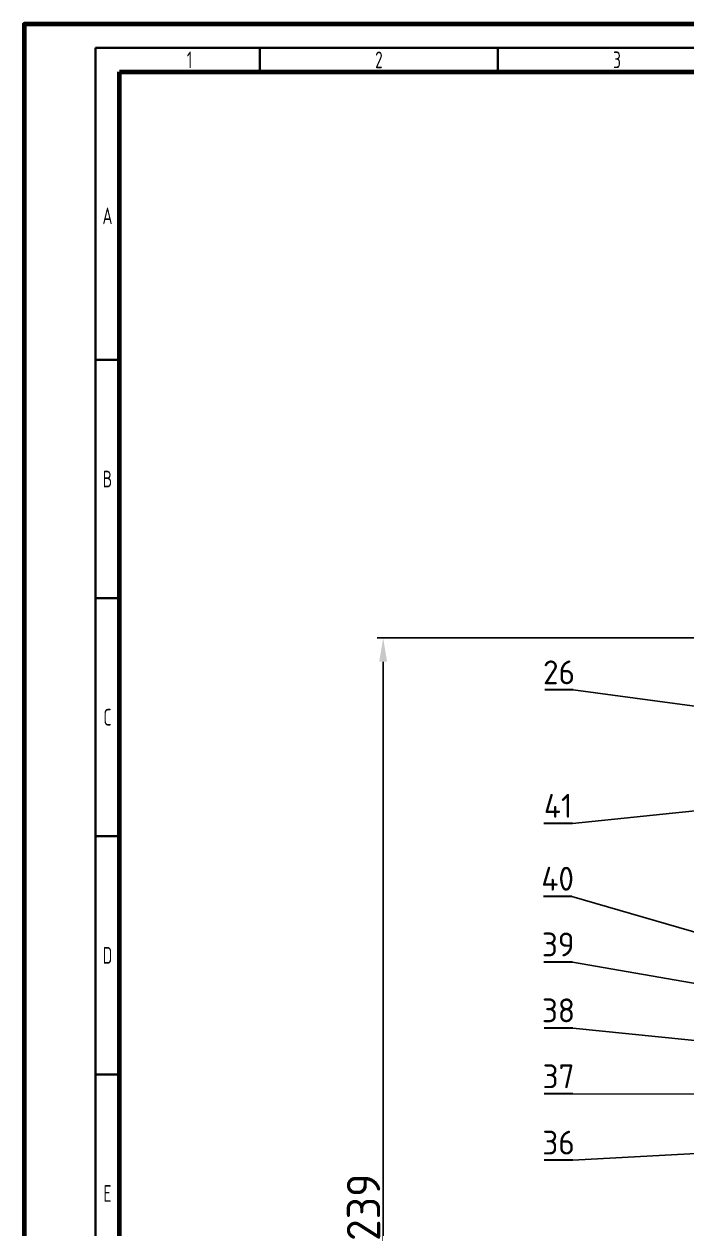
# Model space of a CAD drawing. Header units: millimetres. Extents: x -419 to 9215, y 1224 to 3301.
# Drawn here: x -418.7 to -279.6, y 1813.2 to 2066.1 of the extents above; entities that cross this region are included whole.
import ezdxf

# ---------------------------------------------------------------- set-up
doc = ezdxf.new("R2010")
doc.units = ezdxf.units.MM
for name, color, linetype, lineweight in [('0.3mm', 240, 'Continuous', 30), ('Chu', 241, 'Continuous', 35), ('Net 0.35', 20, 'Continuous', 35), ('Net 0.7', 7, 'Continuous', 70)]:
    doc.layers.add(name, color=color, linetype=linetype, lineweight=lineweight)
doc.styles.add('SLDTEXTSTYLE1', font='TXT', dxfattribs={"width": 0.7})
doc.styles.get("Standard").update_dxf_attribs({"font": 'arial.ttf'})
doc.dimstyles.new('ISO-25', dxfattribs={"dimtxt": 2.5, "dimasz": 5, "dimexe": 1.25, "dimexo": 0.625, "dimtad": 1, "dimdec": 0, "dimtxsty": 'Standard', "dimcen": 2.5, "dimadec": 0, "dimazin": 0, "dimtfac": 1, "dimtdec": 0, "dimtmove": 0, "dimatfit": 3, "dimfxl": 1, "dimarcsym": 0})
doc.dimstyles.new('SLDDIMSTYLE0', dxfattribs={"dimtxt": 0.18, "dimasz": 3.302, "dimexe": 0, "dimexo": 0.0625, "dimgap": 0, "dimtad": 0, "dimtih": 1, "dimtoh": 1, "dimdec": 0, "dimrnd": 1e-09, "dimzin": 0, "dimdsep": 46, "dimtxsty": 'Standard', "dimsah": 1, "dimcen": 0.09, "dimadec": 0, "dimazin": 0, "dimtfac": 3.302, "dimtdec": 0, "dimtofl": 0, "dimtmove": 0, "dimatfit": 3, "dimfxl": 1, "dimfrac": 2, "dimtolj": 1, "dimtzin": 0, "dimarcsym": 0})

# ---------------------------------------------------------------- blocks, each defined once
blk = doc.blocks.new('*D70')
at = {"layer": '0.3mm', "color": 0, "lineweight": -2, "transparency": 16777216}
for p, q in [((-224.79, 1937.26), (-344.58, 1937.26)), ((-343.33, 1703.25), (-343.33, 1932.26)), ((-224.79, 1698.25), (-344.58, 1698.25))]:
    blk.add_line(p, q, dxfattribs=at)
at = {"layer": '0.3mm', "color": 0, "lineweight": 211, "transparency": 16777216}
for points in [[(-344.16, 1932.26), (-342.5, 1932.26), (-343.33, 1937.26)], [(-344.16, 1703.25), (-342.5, 1703.25), (-343.33, 1698.25)]]:
    blk.add_solid(points, dxfattribs=at)
at = {"layer": 'Defpoints', "color": 0, "lineweight": 211, "transparency": 16777216}
for p in [(-343.33, 1937.26), (-224.17, 1937.26), (-224.17, 1698.25)]:
    blk.add_point(p, dxfattribs=at)
at = {"layer": '0.3mm', "color": 0, "transparency": 16777216, "insert": (-347.45, 1817.75), "char_height": 2.5, "attachment_point": 5, "rotation": 90}
blk.add_mtext('{\\fTCVN 7284|b0|i0|c0|p34;\\H2.8x;239}', dxfattribs=at)

msp = doc.modelspace()

# ---------------------------------------------------------------- linework, layer by layer
at = {"layer": '0.3mm'}
for p, q in [((-303.4, 1926.35), (-309.4, 1926.35)), ((-303.59, 1898.32), (-309.59, 1898.32)), ((-303.69, 1883.02), (-309.69, 1883.02)), ((-303.57, 1869.22), (-309.57, 1869.22)), ((-303.52, 1855.37), (-309.52, 1855.37)), ((-303.5, 1841.54), (-309.5, 1841.54)), ((-303.5, 1827.63), (-309.5, 1827.63))]:
    msp.add_line(p, q, dxfattribs=at)
at = {"layer": 'Net 0.35', "linetype": 'Continuous', "lineweight": 35}
for p, q in [((-403.72, 1230.13), (-403.72, 2061.13)), ((-403.72, 2061.13), (765.28, 2061.13)), ((-369.22, 2061.13), (-369.22, 2056.13)), ((-319.22, 2061.13), (-319.22, 2056.13)), ((-398.72, 1995.63), (-403.72, 1995.63)), ((-398.72, 1945.63), (-403.72, 1945.63)), ((-398.72, 1895.63), (-403.72, 1895.63)), ((-398.72, 1845.63), (-403.72, 1845.63))]:
    msp.add_line(p, q, dxfattribs=at)
at = {"layer": 'Net 0.7', "linetype": 'Continuous', "lineweight": 70}
for p, q in [((-398.72, 1235.13), (-398.72, 2056.13)), ((-398.72, 2056.13), (760.28, 2056.13))]:
    msp.add_line(p, q, dxfattribs=at)
at = {"layer": 'Net 0.7'}
msp.add_lwpolyline([(-418.72, 1225.13), (770.28, 1225.13), (770.28, 2066.13), (-418.72, 2066.13)], close=True, dxfattribs=at)

# ---------------------------------------------------------------- texts
at = {"layer": '0.3mm', "char_height": 5, "attachment_point": 5}
for s, insert in [('{\\fTCVN 7284|b0|i0|c0|p34;26}', (-306.4, 1930.05)), ('{\\fTCVN 7284|b0|i0|c0|p34;41}', (-306.59, 1902.02)), ('{\\fTCVN 7284|b0|i0|c0|p34;40}', (-306.69, 1886.72)), ('{\\fTCVN 7284|b0|i0|c0|p34;39}', (-306.57, 1872.92)), ('{\\fTCVN 7284|b0|i0|c0|p34;38}', (-306.52, 1859.08)), ('{\\fTCVN 7284|b0|i0|c0|p34;37}', (-306.5, 1845.24)), ('{\\fTCVN 7284|b0|i0|c0|p34;36}', (-306.5, 1831.33))]:
    msp.add_mtext_dynamic_manual_height_columns(s, width=10.3446, gutter_width=12.5, heights=[0], dxfattribs=dict(at, insert=insert))
at = {"layer": 'Chu', "char_height": 3.5, "attachment_point": 5, "style": 'SLDTEXTSTYLE1'}
for s, insert in [('{\\fTCVN 7284|b0|i0|c0|p34;1}', (-383.97, 2058.63)), ('{\\fTCVN 7284|b0|i0|c0|p34;2}', (-344.22, 2058.63)), ('{\\fTCVN 7284|b0|i0|c0|p34;3}', (-294.22, 2058.63)), ('{\\fTCVN 7284|b0|i0|c0|p34;A}', (-401.22, 2025.88)), ('{\\fTCVN 7284|b0|i0|c0|p34;B}', (-401.22, 1970.63)), ('{\\fTCVN 7284|b0|i0|c0|p34;C}', (-401.22, 1920.63)), ('{\\fTCVN 7284|b0|i0|c0|p34;D}', (-401.22, 1870.63)), ('{\\fTCVN 7284|b0|i0|c0|p34;E}', (-401.22, 1820.63))]:
    msp.add_mtext(s, dxfattribs=dict(at, insert=insert))

# ---------------------------------------------------------------- dimensions: what is measured, and where the dimension line sits
at = {"layer": '0.3mm'}
dim = msp.add_linear_dim(base=(-343.33, 1937.26), p1=(-224.17, 1698.25), p2=(-224.17, 1937.26), angle=90, text='{\\fTCVN 7284|b0|i0|c0|p34;\\H2.8x;<>}', dimstyle='ISO-25', dxfattribs=at)
dim.commit()
dim.dimension.update_dxf_attribs({"geometry": '*D70', "text_midpoint": (-347.45, 1817.75)})

# ---------------------------------------------------------------- leaders
for points in [[(-227.39, 1916.14), (-303.4, 1926.35)], [(-203.03, 1908.71), (-303.59, 1898.32)], [(-209.95, 1855.64), (-303.69, 1883.02)], [(-194.48, 1850.3), (-303.57, 1869.22)], [(-172.85, 1841.91), (-303.52, 1855.37)], [(-196.61, 1841.4), (-303.5, 1841.54)], [(-240.24, 1831.01), (-303.5, 1827.63)]]:
    msp.add_leader(points, dimstyle='SLDDIMSTYLE0', dxfattribs=at)

doc.saveas('drawing.dxf')
